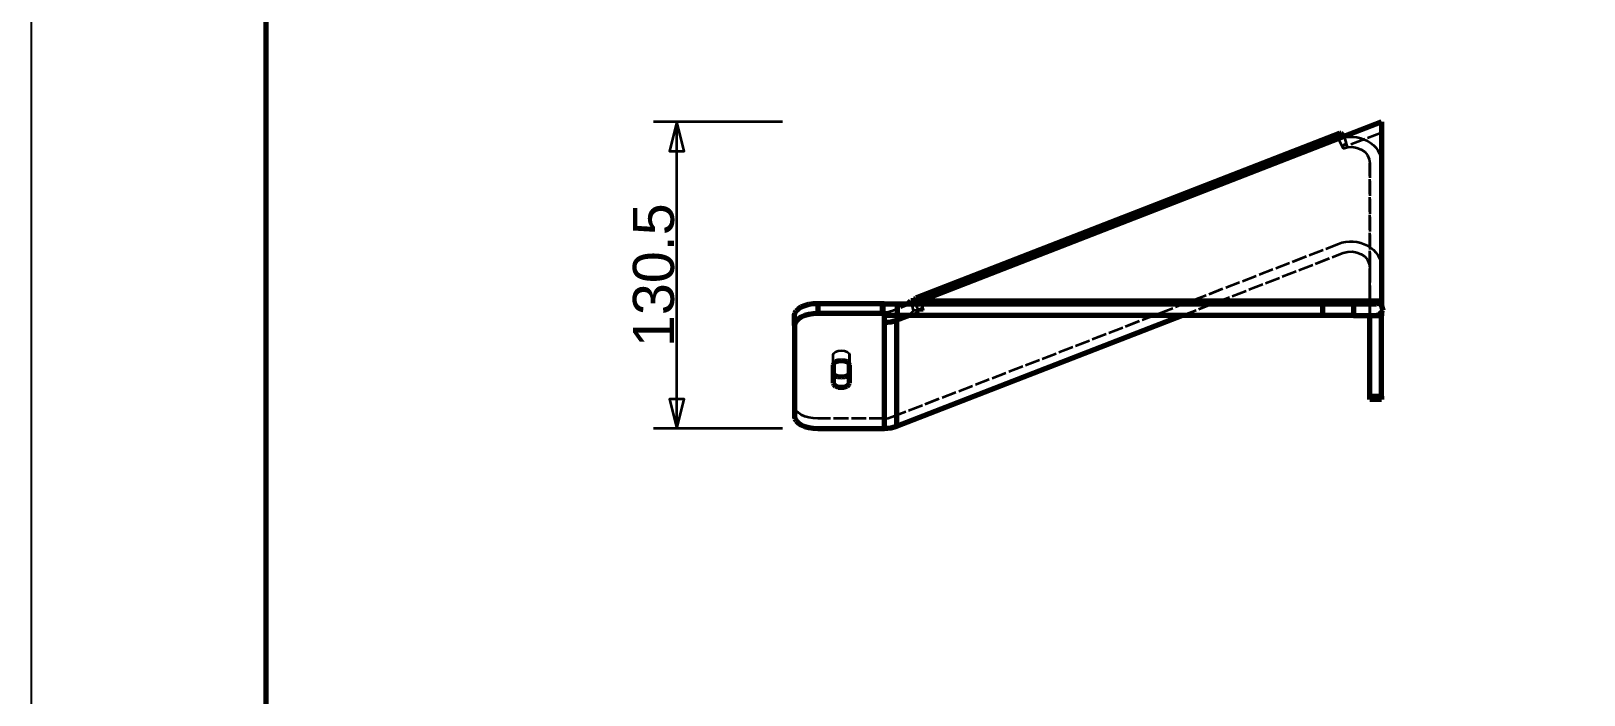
# Model space of a CAD drawing. Header units: millimetres. Extents: x 0 to 420, y 0 to 297.
# Drawn here: x 0 to 132.2, y 133.4 to 189.9 of the extents above; entities that cross this region are included whole.
import ezdxf
from ezdxf.enums import TextEntityAlignment as Align

# ---------------------------------------------------------------- set-up
doc = ezdxf.new("R2010")
doc.units = ezdxf.units.MM
doc.linetypes.add('DASHED', pattern=[1.524, 1.27, -0.254])
doc.styles.add('GOST', font='Arial')

msp = doc.modelspace()

# ---------------------------------------------------------------- linework, layer by layer
at = {"color": 7, "lineweight": 35}
for p, q in [((64, 182.21), (53, 182.21)), ((55, 156.11), (55, 182.21)), ((64, 156.11), (53, 156.11))]:
    msp.add_line(p, q, dxfattribs=at)
at = {"color": 1, "lineweight": 70}
for p, q in [((111.46, 181.24), (75.36, 167.24)), ((111.46, 181.24), (111.54, 181.24)), ((111.54, 181.24), (111.63, 181.2)), ((111.63, 181.2), (111.86, 180.99)), ((111.86, 180.99), (115, 182.21)), ((115, 182.21), (115, 166.99)), ((75.76, 166.99), (111.86, 180.99)), ((115, 178.71), (115, 178.71)), ((115, 169.8), (115, 169.8)), ((65.89, 166.58), (66.23, 166.68)), ((66.23, 166.68), (66.61, 166.74)), ((66.61, 166.74), (67, 166.76)), ((67, 166.76), (72.65, 166.76)), ((67, 166.76), (67, 165.9)), ((72.5, 166.73), (72.5, 166.73)), ((72.5, 166.73), (72.53, 166.73)), ((72.5, 165.73), (72.5, 166.73)), ((72.53, 166.73), (72.56, 166.73)), ((72.56, 166.73), (72.61, 166.73)), ((72.61, 166.73), (72.67, 166.73)), ((72.65, 166.76), (72.65, 166.73)), ((72.67, 166.73), (72.75, 166.73)), ((72.75, 166.73), (72.84, 166.73)), ((72.84, 166.73), (72.94, 166.73)), ((72.94, 166.73), (73.05, 166.73)), ((73.05, 166.73), (73.17, 166.73)), ((73.17, 166.73), (73.3, 166.73)), ((73.3, 166.73), (73.44, 166.73)), ((73.44, 166.73), (73.59, 166.73)), ((73.59, 166.73), (73.75, 166.73)), ((73.75, 166.73), (110.01, 166.73)), ((73.75, 166.73), (73.75, 165.73)), ((74.59, 166.73), (74.76, 166.8)), ((74.76, 166.8), (74.92, 166.99)), ((75.76, 166.99), (74.92, 166.99)), ((75.23, 166.99), (75.28, 167.16)), ((75.28, 167.16), (75.36, 167.24)), ((75.36, 167.24), (75.44, 167.24)), ((75.44, 167.24), (75.53, 167.2)), ((75.53, 167.2), (75.76, 166.99)), ((75.76, 166.99), (114.89, 166.99)), ((110.01, 166.73), (110.23, 166.73)), ((110.01, 165.73), (110.01, 166.73)), ((110.23, 166.73), (110.45, 166.73)), ((110.45, 166.73), (110.67, 166.73)), ((110.67, 166.73), (110.89, 166.73)), ((110.89, 166.73), (111.12, 166.73)), ((111.12, 166.73), (111.33, 166.73)), ((111.33, 166.73), (111.54, 166.73)), ((111.54, 166.73), (111.75, 166.73)), ((111.75, 166.73), (111.94, 166.73)), ((111.94, 166.73), (112.11, 166.73)), ((112.11, 166.73), (112.27, 166.73)), ((112.27, 166.73), (112.41, 166.73)), ((112.41, 166.73), (112.52, 166.73)), ((112.52, 166.73), (112.62, 166.73)), ((112.62, 166.73), (114.57, 166.73)), ((112.62, 166.73), (112.62, 165.73)), ((114.57, 166.73), (114.74, 166.8)), ((114.74, 166.8), (114.89, 166.99)), ((115, 166.55), (114.89, 166.99)), ((114.89, 166.99), (115, 166.99)), ((115, 166.99), (115, 166.55)), ((65, 165.73), (65.04, 165.93)), ((65, 164.87), (65, 165.73)), ((65.04, 165.93), (65.15, 166.12)), ((65.15, 166.12), (65.34, 166.3)), ((65.34, 165.44), (65.15, 165.26)), ((65.34, 166.3), (65.59, 166.46)), ((65.59, 165.6), (65.34, 165.44)), ((65.59, 166.46), (65.89, 166.58)), ((65.89, 165.73), (65.59, 165.6)), ((66.23, 165.82), (65.89, 165.73)), ((66.61, 165.88), (66.23, 165.82)), ((67, 165.9), (66.61, 165.88)), ((72.5, 165.9), (67, 165.9)), ((72.53, 165.73), (72.5, 165.73)), ((72.5, 165.73), (72.5, 165.73)), ((72.56, 165.73), (72.53, 165.73)), ((72.61, 165.73), (72.56, 165.73)), ((72.67, 165.73), (72.61, 165.73)), ((72.65, 165.73), (72.65, 165.13)), ((72.75, 165.73), (72.67, 165.73)), ((72.84, 165.73), (72.75, 165.73)), ((72.94, 165.73), (72.84, 165.73)), ((73.05, 165.73), (72.94, 165.73)), ((73.17, 165.73), (73.05, 165.73)), ((73.3, 165.73), (73.17, 165.73)), ((73.2, 165.18), (73.73, 165.32)), ((73.44, 165.73), (73.3, 165.73)), ((73.59, 165.73), (73.44, 165.73)), ((73.75, 165.73), (73.59, 165.73)), ((73.73, 165.32), (74.78, 165.73)), ((73.73, 156.31), (98.02, 165.73)), ((73.73, 156.31), (73.73, 165.32)), ((110.01, 165.73), (73.75, 165.73)), ((110.23, 165.73), (110.01, 165.73)), ((110.45, 165.73), (110.23, 165.73)), ((110.67, 165.73), (110.45, 165.73)), ((110.89, 165.73), (110.67, 165.73)), ((111.12, 165.73), (110.89, 165.73)), ((111.33, 165.73), (111.12, 165.73)), ((111.54, 165.73), (111.33, 165.73)), ((111.75, 165.73), (111.54, 165.73)), ((111.94, 165.73), (111.75, 165.73)), ((112.11, 165.73), (111.94, 165.73)), ((112.27, 165.73), (112.11, 165.73)), ((112.41, 165.73), (112.27, 165.73)), ((112.52, 165.73), (112.41, 165.73)), ((112.62, 165.73), (112.52, 165.73)), ((112.62, 165.73), (114.57, 165.73)), ((114, 165.72), (114, 165.73)), ((114, 165.73), (114, 165.73)), ((114, 165.73), (114, 165.73)), ((114, 165.73), (114, 165.73)), ((114, 165.73), (114, 165.73)), ((114, 165.71), (114, 165.72)), ((114, 165.72), (114, 165.72)), ((114, 165.72), (114, 165.72)), ((114, 165.72), (114, 165.72)), ((114, 165.72), (114, 165.72)), ((114, 165.72), (114, 165.72)), ((114, 165.71), (114, 165.71)), ((114, 165.71), (114, 165.71)), ((114, 165.71), (114, 165.71)), ((114, 158.86), (114, 165.71)), ((115, 165.71), (114, 165.71)), ((114.71, 165.76), (114.57, 165.73)), ((114.84, 165.84), (114.71, 165.76)), ((114.98, 165.97), (114.84, 165.84)), ((115.1, 166.15), (114.98, 165.97)), ((115, 166.55), (115.1, 166.15)), ((115, 166), (115, 165.98)), ((115, 165.98), (115, 165.96)), ((115, 165.96), (115, 165.93)), ((115, 165.93), (115, 165.91)), ((115, 165.91), (115, 165.89)), ((115, 165.89), (115, 165.87)), ((115, 165.87), (115, 165.85)), ((115, 165.85), (115, 165.82)), ((115, 165.82), (115, 165.8)), ((115, 165.8), (115, 165.78)), ((115, 165.78), (115, 165.76)), ((115, 165.76), (115, 165.75)), ((115, 165.75), (115, 165.73)), ((115, 165.73), (115, 165.71)), ((115, 158.86), (115, 165.71)), ((65.04, 165.07), (65, 164.87)), ((65, 164.87), (65, 157.14)), ((65.15, 165.26), (65.04, 165.07)), ((72.65, 165.13), (73.2, 165.18)), ((72.65, 165.13), (72.65, 156.11)), ((68.35, 161.66), (68.3, 161.52)), ((68.3, 161.52), (68.3, 159.98)), ((68.51, 161.78), (68.35, 161.66)), ((68.73, 161.85), (68.51, 161.78)), ((69, 161.88), (68.73, 161.85)), ((69.27, 161.85), (69, 161.88)), ((69.49, 161.78), (69.27, 161.85)), ((69.65, 161.66), (69.49, 161.78)), ((69.7, 161.52), (69.65, 161.66)), ((69.7, 159.98), (69.7, 161.52)), ((68.35, 160.7), (68.3, 160.83)), ((68.51, 160.58), (68.35, 160.7)), ((68.73, 160.5), (68.51, 160.58)), ((69, 160.47), (68.73, 160.5)), ((69.27, 160.5), (69, 160.47)), ((69.49, 160.58), (69.27, 160.5)), ((69.65, 160.7), (69.49, 160.58)), ((69.7, 160.83), (69.65, 160.7)), ((68.3, 159.98), (68.35, 159.84)), ((68.35, 159.84), (68.51, 159.72)), ((68.51, 159.72), (68.73, 159.64)), ((68.73, 159.64), (69, 159.62)), ((69, 159.62), (69.27, 159.64)), ((69.27, 159.64), (69.49, 159.72)), ((69.49, 159.72), (69.65, 159.84)), ((69.65, 159.84), (69.7, 159.98)), ((114, 158.82), (114, 158.86)), ((114, 158.86), (115, 158.86)), ((114, 158.78), (114, 158.82)), ((114, 158.75), (114, 158.78)), ((114, 158.72), (114, 158.75)), ((114, 158.69), (114, 158.72)), ((114, 158.67), (114, 158.69)), ((115, 158.86), (115, 158.82)), ((115, 158.82), (115, 158.78)), ((115, 158.78), (115, 158.75)), ((115, 158.75), (115, 158.72)), ((115, 158.72), (115, 158.69)), ((115, 158.69), (115, 158.67)), ((114, 158.65), (114, 158.67)), ((114, 158.63), (114, 158.65)), ((114, 158.61), (114, 158.63)), ((114, 158.6), (114, 158.61)), ((114, 158.59), (114, 158.6)), ((114, 158.58), (114, 158.59)), ((114, 158.57), (114, 158.58)), ((114, 158.57), (114, 158.57)), ((115, 158.57), (114, 158.57)), ((115, 158.67), (115, 158.65)), ((115, 158.65), (115, 158.63)), ((115, 158.63), (115, 158.61)), ((115, 158.61), (115, 158.6)), ((115, 158.6), (115, 158.59)), ((115, 158.59), (115, 158.58)), ((115, 158.58), (115, 158.57)), ((115, 158.57), (115, 158.57)), ((65, 157.14), (65.04, 156.94)), ((65.04, 156.94), (65.15, 156.75)), ((65.15, 156.75), (65.34, 156.57)), ((65.34, 156.57), (65.59, 156.42)), ((65.59, 156.42), (65.89, 156.29)), ((65.89, 156.29), (66.23, 156.19)), ((66.23, 156.19), (66.61, 156.13)), ((66.61, 156.13), (67, 156.11)), ((67, 156.11), (72.65, 156.11)), ((72.65, 156.11), (73.2, 156.16)), ((73.2, 156.16), (73.73, 156.31))]:
    msp.add_line(p, q, dxfattribs=at)
at = {"color": 5, "linetype": 'DASHED', "lineweight": 35}
for p, q in [((111.36, 181.11), (111.4, 181.2)), ((111.4, 181.2), (111.46, 181.24)), ((115, 181.29), (112.07, 180.15)), ((115, 182.21), (115, 181.29)), ((115, 166.15), (115, 181.29)), ((111.33, 180.85), (111.36, 181.11)), ((111.33, 180.74), (111.33, 180.85)), ((111.33, 180.74), (111.63, 180.84)), ((111.33, 180.74), (111.74, 179.96)), ((111.63, 180.84), (111.95, 180.91)), ((111.76, 180.23), (111.74, 180.07)), ((111.74, 180.07), (111.74, 179.96)), ((111.74, 179.96), (112.12, 180.06)), ((111.82, 180.31), (111.76, 180.23)), ((111.93, 180.29), (111.82, 180.31)), ((112.07, 180.15), (111.86, 180.99)), ((112.07, 180.15), (111.93, 180.29)), ((111.95, 180.91), (112.27, 180.94)), ((112.12, 180.06), (112.52, 180.08)), ((112.27, 180.94), (112.59, 180.94)), ((112.52, 180.08), (112.91, 180.01)), ((112.59, 180.94), (112.91, 180.9)), ((112.91, 180.9), (113.23, 180.83)), ((112.91, 180.01), (113.27, 179.87)), ((113.23, 180.83), (113.53, 180.72)), ((113.27, 179.87), (113.57, 179.65)), ((113.53, 180.72), (113.81, 180.59)), ((113.81, 180.59), (114.07, 180.42)), ((114.07, 180.42), (114.31, 180.23)), ((114.31, 180.23), (114.51, 180.02)), ((114.51, 180.02), (114.68, 179.78)), ((113.57, 179.65), (113.8, 179.37)), ((113.8, 179.37), (113.95, 179.05)), ((113.95, 179.05), (114, 178.71)), ((114, 168.45), (114, 178.71)), ((114, 178.71), (114, 169.8)), ((114.68, 179.78), (114.82, 179.53)), ((114.82, 179.53), (114.92, 179.26)), ((114.92, 179.26), (114.98, 178.99)), ((114.98, 178.99), (115, 178.71)), ((115, 168.45), (115, 178.71)), ((115, 169.8), (115, 178.71)), ((111.33, 171.83), (111.63, 171.93)), ((111.63, 171.93), (111.95, 172)), ((111.95, 172), (112.27, 172.03)), ((112.27, 172.03), (112.59, 172.03)), ((112.59, 172.03), (112.91, 171.99)), ((112.91, 171.99), (113.23, 171.92)), ((113.23, 171.92), (113.53, 171.81)), ((73.31, 157.09), (111.33, 171.83)), ((98.02, 165.73), (111.74, 171.05)), ((111.74, 171.05), (112.12, 171.15)), ((112.12, 171.15), (112.52, 171.17)), ((112.52, 171.17), (112.91, 171.1)), ((112.91, 171.1), (113.27, 170.96)), ((113.27, 170.96), (113.57, 170.74)), ((113.53, 171.81), (113.81, 171.68)), ((113.57, 170.74), (113.8, 170.46)), ((113.81, 171.68), (114.07, 171.51)), ((114.07, 171.51), (114.31, 171.32)), ((114.31, 171.32), (114.51, 171.1)), ((114.51, 171.1), (114.68, 170.87)), ((114.68, 170.87), (114.82, 170.62)), ((114.82, 170.62), (114.92, 170.35)), ((113.8, 170.46), (113.95, 170.14)), ((113.95, 170.14), (114, 169.8)), ((114, 169.8), (114, 159.54)), ((114.92, 170.35), (114.98, 170.08)), ((114.98, 170.08), (115, 169.8)), ((115, 159.54), (115, 169.8)), ((114, 168.26), (114, 168.45)), ((114, 168.05), (114, 168.26)), ((114, 167.84), (114, 168.05)), ((115, 168.45), (115, 168.29)), ((115, 168.29), (115, 168.11)), ((115, 168.11), (115, 167.93)), ((72.51, 166.73), (72.5, 166.73)), ((72.5, 166.73), (72.5, 166.73)), ((72.5, 166.73), (72.5, 166.73)), ((72.5, 166.73), (72.5, 166.73)), ((72.52, 166.73), (72.51, 166.73)), ((72.53, 166.73), (72.52, 166.73)), ((72.52, 166.73), (72.52, 166.73)), ((72.55, 166.73), (72.53, 166.73)), ((72.56, 166.73), (72.55, 166.73)), ((72.57, 166.73), (72.56, 166.73)), ((72.59, 166.73), (72.57, 166.73)), ((72.61, 166.73), (72.59, 166.73)), ((72.62, 166.73), (72.61, 166.73)), ((72.64, 166.73), (72.62, 166.73)), ((74.59, 166.73), (72.64, 166.73)), ((72.65, 165.98), (72.65, 166.76)), ((72.65, 166.73), (72.65, 165.9)), ((75.22, 166.85), (73.31, 166.11)), ((114.57, 166.73), (74.59, 166.73)), ((74.92, 166.99), (75.12, 166.15)), ((75.22, 166.85), (75.23, 166.99)), ((75.64, 166.07), (75.22, 166.85)), ((75.76, 166.99), (75.97, 166.15)), ((76.89, 166.73), (76.87, 166.73)), ((76.87, 166.73), (76.87, 166.73)), ((76.87, 166.73), (76.87, 166.73)), ((76.87, 166.73), (76.88, 166.73)), ((76.88, 166.73), (76.89, 166.73)), ((76.93, 166.73), (76.89, 166.73)), ((76.89, 166.73), (76.91, 166.73)), ((76.91, 166.73), (76.93, 166.73)), ((76.97, 166.73), (76.93, 166.73)), ((76.93, 166.73), (76.95, 166.73)), ((76.95, 166.73), (76.99, 166.73)), ((77.03, 166.73), (76.97, 166.73)), ((76.99, 166.73), (77.02, 166.73)), ((77.02, 166.73), (77.06, 166.73)), ((77.1, 166.73), (77.03, 166.73)), ((77.06, 166.73), (77.1, 166.73)), ((77.18, 166.73), (77.1, 166.73)), ((77.1, 166.73), (77.15, 166.73)), ((77.15, 166.73), (77.2, 166.73)), ((77.26, 166.73), (77.18, 166.73)), ((77.2, 166.73), (77.25, 166.73)), ((77.25, 166.73), (77.3, 166.73)), ((77.35, 166.73), (77.26, 166.73)), ((77.3, 166.73), (80.08, 166.73)), ((77.45, 166.73), (77.35, 166.73)), ((77.54, 166.73), (77.45, 166.73)), ((77.64, 166.73), (77.54, 166.73)), ((77.74, 166.73), (77.64, 166.73)), ((77.83, 166.73), (77.74, 166.73)), ((80.61, 166.73), (77.83, 166.73)), ((80.08, 166.73), (80.18, 166.73)), ((80.18, 166.73), (80.27, 166.73)), ((80.27, 166.73), (80.37, 166.73)), ((80.37, 166.73), (80.47, 166.73)), ((80.47, 166.73), (80.56, 166.73)), ((80.56, 166.73), (80.65, 166.73)), ((80.66, 166.73), (80.61, 166.73)), ((80.65, 166.73), (80.74, 166.73)), ((80.71, 166.73), (80.66, 166.73)), ((80.76, 166.73), (80.71, 166.73)), ((80.74, 166.73), (80.81, 166.73)), ((80.81, 166.73), (80.76, 166.73)), ((80.81, 166.73), (80.88, 166.73)), ((80.85, 166.73), (80.81, 166.73)), ((80.89, 166.73), (80.85, 166.73)), ((80.88, 166.73), (80.94, 166.73)), ((80.93, 166.73), (80.89, 166.73)), ((80.96, 166.73), (80.93, 166.73)), ((80.94, 166.73), (80.99, 166.73)), ((80.98, 166.73), (80.96, 166.73)), ((81.01, 166.73), (80.98, 166.73)), ((80.99, 166.73), (81.02, 166.73)), ((81.02, 166.73), (81.01, 166.73)), ((81.02, 166.73), (81.04, 166.73)), ((81.04, 166.73), (81.02, 166.73)), ((81.04, 166.73), (81.05, 166.73)), ((81.05, 166.73), (81.04, 166.73)), ((81.04, 166.73), (81.04, 166.73)), ((92.65, 166.73), (92.62, 166.73)), ((92.62, 166.73), (92.62, 166.73)), ((92.62, 166.73), (92.62, 166.73)), ((92.62, 166.73), (92.63, 166.73)), ((92.63, 166.73), (92.64, 166.73)), ((92.64, 166.73), (92.66, 166.73)), ((92.68, 166.73), (92.65, 166.73)), ((92.66, 166.73), (92.68, 166.73)), ((92.72, 166.73), (92.68, 166.73)), ((92.68, 166.73), (92.71, 166.73)), ((92.71, 166.73), (92.74, 166.73)), ((92.78, 166.73), (92.72, 166.73)), ((92.74, 166.73), (92.77, 166.73)), ((92.77, 166.73), (92.81, 166.73)), ((92.85, 166.73), (92.78, 166.73)), ((92.81, 166.73), (92.85, 166.73)), ((92.93, 166.73), (92.85, 166.73)), ((92.85, 166.73), (92.9, 166.73)), ((92.9, 166.73), (92.95, 166.73)), ((93.01, 166.73), (92.93, 166.73)), ((92.95, 166.73), (93, 166.73)), ((93, 166.73), (93.05, 166.73)), ((93.1, 166.73), (93.01, 166.73)), ((93.05, 166.73), (95.83, 166.73)), ((93.2, 166.73), (93.1, 166.73)), ((93.29, 166.73), (93.2, 166.73)), ((93.39, 166.73), (93.29, 166.73)), ((93.49, 166.73), (93.39, 166.73)), ((93.58, 166.73), (93.49, 166.73)), ((96.36, 166.73), (93.58, 166.73)), ((95.83, 166.73), (95.93, 166.73)), ((95.93, 166.73), (96.02, 166.73)), ((96.02, 166.73), (96.12, 166.73)), ((96.12, 166.73), (96.22, 166.73)), ((96.22, 166.73), (96.31, 166.73)), ((96.31, 166.73), (96.4, 166.73)), ((96.41, 166.73), (96.36, 166.73)), ((96.4, 166.73), (96.49, 166.73)), ((96.47, 166.73), (96.41, 166.73)), ((96.52, 166.73), (96.47, 166.73)), ((96.49, 166.73), (96.57, 166.73)), ((96.56, 166.73), (96.52, 166.73)), ((96.6, 166.73), (96.56, 166.73)), ((96.57, 166.73), (96.63, 166.73)), ((96.64, 166.73), (96.6, 166.73)), ((96.63, 166.73), (96.69, 166.73)), ((96.68, 166.73), (96.64, 166.73)), ((96.71, 166.73), (96.68, 166.73)), ((96.69, 166.73), (96.74, 166.73)), ((96.74, 166.73), (96.71, 166.73)), ((96.74, 166.73), (96.77, 166.73)), ((96.76, 166.73), (96.74, 166.73)), ((96.78, 166.73), (96.76, 166.73)), ((96.77, 166.73), (96.79, 166.73)), ((96.79, 166.73), (96.78, 166.73)), ((96.79, 166.73), (96.8, 166.73)), ((96.8, 166.73), (96.79, 166.73)), ((96.8, 166.73), (96.8, 166.73)), ((108.38, 166.73), (108.37, 166.73)), ((108.37, 166.73), (108.37, 166.73)), ((108.37, 166.73), (108.38, 166.73)), ((108.4, 166.73), (108.38, 166.73)), ((108.38, 166.73), (108.39, 166.73)), ((108.39, 166.73), (108.41, 166.73)), ((108.43, 166.73), (108.4, 166.73)), ((108.41, 166.73), (108.43, 166.73)), ((108.48, 166.73), (108.43, 166.73)), ((108.43, 166.73), (108.46, 166.73)), ((108.46, 166.73), (108.49, 166.73)), ((108.53, 166.73), (108.48, 166.73)), ((108.49, 166.73), (108.52, 166.73)), ((108.52, 166.73), (108.56, 166.73)), ((108.6, 166.73), (108.53, 166.73)), ((108.56, 166.73), (108.61, 166.73)), ((108.68, 166.73), (108.6, 166.73)), ((108.61, 166.73), (108.65, 166.73)), ((108.65, 166.73), (108.7, 166.73)), ((108.76, 166.73), (108.68, 166.73)), ((108.7, 166.73), (108.75, 166.73)), ((108.75, 166.73), (108.81, 166.73)), ((108.85, 166.73), (108.76, 166.73)), ((108.81, 166.73), (111.59, 166.73)), ((108.95, 166.73), (108.85, 166.73)), ((109.05, 166.73), (108.95, 166.73)), ((109.14, 166.73), (109.05, 166.73)), ((109.24, 166.73), (109.14, 166.73)), ((109.33, 166.73), (109.24, 166.73)), ((112.11, 166.73), (109.33, 166.73)), ((111.59, 166.73), (111.68, 166.73)), ((111.68, 166.73), (111.78, 166.73)), ((111.78, 166.73), (111.87, 166.73)), ((111.87, 166.73), (111.97, 166.73)), ((111.97, 166.73), (112.07, 166.73)), ((112.07, 166.73), (112.16, 166.73)), ((112.17, 166.73), (112.11, 166.73)), ((112.16, 166.73), (112.24, 166.73)), ((112.22, 166.73), (112.17, 166.73)), ((112.27, 166.73), (112.22, 166.73)), ((112.24, 166.73), (112.32, 166.73)), ((112.31, 166.73), (112.27, 166.73)), ((112.36, 166.73), (112.31, 166.73)), ((112.32, 166.73), (112.39, 166.73)), ((112.39, 166.73), (112.36, 166.73)), ((112.39, 166.73), (112.44, 166.73)), ((112.43, 166.73), (112.39, 166.73)), ((112.46, 166.73), (112.43, 166.73)), ((112.44, 166.73), (112.49, 166.73)), ((112.49, 166.73), (112.46, 166.73)), ((112.49, 166.73), (112.52, 166.73)), ((112.51, 166.73), (112.49, 166.73)), ((112.53, 166.73), (112.51, 166.73)), ((112.52, 166.73), (112.54, 166.73)), ((112.54, 166.73), (112.53, 166.73)), ((112.54, 166.73), (112.55, 166.73)), ((112.55, 166.73), (112.54, 166.73)), ((112.55, 166.73), (112.55, 166.73)), ((114, 167.62), (114, 167.84)), ((114, 167.4), (114, 167.62)), ((114, 167.51), (114, 167.53)), ((114, 167.53), (114, 167.53)), ((114, 167.53), (114, 167.53)), ((114, 167.53), (114, 167.52)), ((114, 167.52), (114, 167.52)), ((114, 167.52), (114, 167.52)), ((114, 167.52), (114, 167.51)), ((114, 167.46), (114, 167.51)), ((114, 167.51), (114, 167.5)), ((114, 167.5), (114, 167.5)), ((114, 167.5), (114, 167.49)), ((114, 167.49), (114, 167.48)), ((114, 167.48), (114, 167.47)), ((114, 167.47), (114, 167.46)), ((114, 167.38), (114, 167.46)), ((114, 167.46), (114, 167.44)), ((114, 167.44), (114, 167.43)), ((114, 167.43), (114, 167.35)), ((114, 167.18), (114, 167.4)), ((114, 167.27), (114, 167.38)), ((114, 167.35), (114, 167.26)), ((114, 167.13), (114, 167.27)), ((114, 167.26), (114, 167.15)), ((114, 166.96), (114, 167.18)), ((114, 167.15), (114, 167.03)), ((114, 166.98), (114, 167.13)), ((114, 167.03), (114, 166.9)), ((114, 166.83), (114, 166.98)), ((114, 166.75), (114, 166.96)), ((114, 166.9), (114, 166.77)), ((114, 166.67), (114, 166.83)), ((114, 166.77), (114, 166.64)), ((114, 166.55), (114, 166.75)), ((114, 166.53), (114, 166.67)), ((114, 166.64), (114, 166.52)), ((115, 167.93), (115, 167.74)), ((115, 167.74), (115, 167.56)), ((115, 167.56), (115, 167.37)), ((115, 167.52), (115, 167.53)), ((115, 167.53), (115, 167.53)), ((115, 167.53), (115, 167.53)), ((115, 167.53), (115, 167.51)), ((115, 167.51), (115, 167.52)), ((115, 167.52), (115, 167.52)), ((115, 167.52), (115, 167.52)), ((115, 167.5), (115, 167.51)), ((115, 167.51), (115, 167.46)), ((115, 167.49), (115, 167.5)), ((115, 167.5), (115, 167.5)), ((115, 167.48), (115, 167.49)), ((115, 167.47), (115, 167.48)), ((115, 167.46), (115, 167.47)), ((115, 167.44), (115, 167.46)), ((115, 167.46), (115, 167.38)), ((115, 167.43), (115, 167.44)), ((115, 167.35), (115, 167.43)), ((115, 167.38), (115, 167.27)), ((115, 167.37), (115, 167.18)), ((115, 167.26), (115, 167.35)), ((115, 167.27), (115, 167.13)), ((115, 167.15), (115, 167.26)), ((115, 167.18), (115, 166.99)), ((115, 167.03), (115, 167.15)), ((115, 167.13), (115, 166.98)), ((115, 166.9), (115, 167.03)), ((115, 166.99), (115, 166.81)), ((115, 166.98), (115, 166.83)), ((115, 166.77), (115, 166.9)), ((115, 166.83), (115, 166.67)), ((115, 166.81), (115, 166.63)), ((115, 166.64), (115, 166.77)), ((115, 166.67), (115, 166.53)), ((115, 166.52), (115, 166.64)), ((115, 166.63), (115, 166.46)), ((65, 158), (65, 165.73)), ((72.65, 165.9), (72.5, 165.9)), ((72.5, 165.73), (72.5, 165.73)), ((72.5, 165.73), (72.5, 165.73)), ((72.5, 165.73), (72.5, 165.73)), ((72.5, 165.73), (72.51, 165.73)), ((72.51, 165.73), (72.52, 165.73)), ((72.52, 165.73), (72.52, 165.73)), ((72.52, 165.73), (72.53, 165.73)), ((72.53, 165.73), (72.55, 165.73)), ((72.55, 165.73), (72.56, 165.73)), ((72.56, 165.73), (72.57, 165.73)), ((72.57, 165.73), (72.59, 165.73)), ((72.59, 165.73), (72.61, 165.73)), ((72.61, 165.73), (72.62, 165.73)), ((72.62, 165.73), (72.64, 165.73)), ((72.64, 165.73), (74.59, 165.73)), ((72.99, 166.01), (72.65, 165.98)), ((72.65, 165.13), (72.65, 165.98)), ((72.65, 165.9), (72.65, 165.73)), ((73.31, 166.11), (72.99, 166.01)), ((74.73, 165.76), (74.59, 165.73)), ((74.59, 165.73), (114.57, 165.73)), ((74.87, 165.84), (74.73, 165.76)), ((74.78, 165.73), (75.64, 166.07)), ((75, 165.97), (74.87, 165.84)), ((75.12, 166.15), (75, 165.97)), ((75.97, 166.15), (75.12, 166.15)), ((75.66, 166.23), (75.64, 166.07)), ((75.72, 166.31), (75.66, 166.23)), ((75.82, 166.29), (75.72, 166.31)), ((75.97, 166.15), (75.82, 166.29)), ((76.88, 165.73), (76.87, 165.73)), ((76.87, 165.73), (76.87, 165.73)), ((76.87, 165.73), (76.87, 165.73)), ((76.87, 165.73), (76.89, 165.73)), ((76.89, 165.73), (76.88, 165.73)), ((76.91, 165.73), (76.89, 165.73)), ((76.89, 165.73), (76.93, 165.73)), ((76.93, 165.73), (76.91, 165.73)), ((76.95, 165.73), (76.93, 165.73)), ((76.93, 165.73), (76.97, 165.73)), ((76.99, 165.73), (76.95, 165.73)), ((76.97, 165.73), (77.03, 165.73)), ((77.02, 165.73), (76.99, 165.73)), ((77.06, 165.73), (77.02, 165.73)), ((77.03, 165.73), (77.1, 165.73)), ((77.1, 165.73), (77.06, 165.73)), ((77.15, 165.73), (77.1, 165.73)), ((77.1, 165.73), (77.18, 165.73)), ((77.2, 165.73), (77.15, 165.73)), ((77.18, 165.73), (77.26, 165.73)), ((77.25, 165.73), (77.2, 165.73)), ((77.3, 165.73), (77.25, 165.73)), ((77.26, 165.73), (77.35, 165.73)), ((80.08, 165.73), (77.3, 165.73)), ((77.35, 165.73), (77.45, 165.73)), ((77.45, 165.73), (77.54, 165.73)), ((77.54, 165.73), (77.64, 165.73)), ((77.64, 165.73), (77.74, 165.73)), ((77.74, 165.73), (77.83, 165.73)), ((77.83, 165.73), (80.61, 165.73)), ((80.18, 165.73), (80.08, 165.73)), ((80.27, 165.73), (80.18, 165.73)), ((80.37, 165.73), (80.27, 165.73)), ((80.47, 165.73), (80.37, 165.73)), ((80.56, 165.73), (80.47, 165.73)), ((80.65, 165.73), (80.56, 165.73)), ((80.61, 165.73), (80.66, 165.73)), ((80.74, 165.73), (80.65, 165.73)), ((80.66, 165.73), (80.71, 165.73)), ((80.71, 165.73), (80.76, 165.73)), ((80.81, 165.73), (80.74, 165.73)), ((80.76, 165.73), (80.81, 165.73)), ((80.81, 165.73), (80.85, 165.73)), ((80.88, 165.73), (80.81, 165.73)), ((80.85, 165.73), (80.89, 165.73)), ((80.94, 165.73), (80.88, 165.73)), ((80.89, 165.73), (80.93, 165.73)), ((80.93, 165.73), (80.96, 165.73)), ((80.99, 165.73), (80.94, 165.73)), ((80.96, 165.73), (80.98, 165.73)), ((80.98, 165.73), (81.01, 165.73)), ((81.02, 165.73), (80.99, 165.73)), ((81.01, 165.73), (81.02, 165.73)), ((81.02, 165.73), (81.04, 165.73)), ((81.04, 165.73), (81.02, 165.73)), ((81.04, 165.73), (81.04, 165.73)), ((81.04, 165.73), (81.05, 165.73)), ((81.05, 165.73), (81.04, 165.73)), ((92.63, 165.73), (92.62, 165.73)), ((92.62, 165.73), (92.62, 165.73)), ((92.62, 165.73), (92.62, 165.73)), ((92.62, 165.73), (92.65, 165.73)), ((92.64, 165.73), (92.63, 165.73)), ((92.66, 165.73), (92.64, 165.73)), ((92.65, 165.73), (92.68, 165.73)), ((92.68, 165.73), (92.66, 165.73)), ((92.71, 165.73), (92.68, 165.73)), ((92.68, 165.73), (92.72, 165.73)), ((92.74, 165.73), (92.71, 165.73)), ((92.72, 165.73), (92.78, 165.73)), ((92.77, 165.73), (92.74, 165.73)), ((92.81, 165.73), (92.77, 165.73)), ((92.78, 165.73), (92.85, 165.73)), ((92.85, 165.73), (92.81, 165.73)), ((92.9, 165.73), (92.85, 165.73)), ((92.85, 165.73), (92.93, 165.73)), ((92.95, 165.73), (92.9, 165.73)), ((92.93, 165.73), (93.01, 165.73)), ((93, 165.73), (92.95, 165.73)), ((93.05, 165.73), (93, 165.73)), ((93.01, 165.73), (93.1, 165.73)), ((95.83, 165.73), (93.05, 165.73)), ((93.1, 165.73), (93.2, 165.73)), ((93.2, 165.73), (93.29, 165.73)), ((93.29, 165.73), (93.39, 165.73)), ((93.39, 165.73), (93.49, 165.73)), ((93.49, 165.73), (93.58, 165.73)), ((93.58, 165.73), (96.36, 165.73)), ((95.93, 165.73), (95.83, 165.73)), ((96.02, 165.73), (95.93, 165.73)), ((96.12, 165.73), (96.02, 165.73)), ((96.22, 165.73), (96.12, 165.73)), ((96.31, 165.73), (96.22, 165.73)), ((96.4, 165.73), (96.31, 165.73)), ((96.36, 165.73), (96.41, 165.73)), ((96.49, 165.73), (96.4, 165.73)), ((96.41, 165.73), (96.47, 165.73)), ((96.47, 165.73), (96.52, 165.73)), ((96.57, 165.73), (96.49, 165.73)), ((96.52, 165.73), (96.56, 165.73)), ((96.56, 165.73), (96.6, 165.73)), ((96.63, 165.73), (96.57, 165.73)), ((96.6, 165.73), (96.64, 165.73)), ((96.69, 165.73), (96.63, 165.73)), ((96.64, 165.73), (96.68, 165.73)), ((96.68, 165.73), (96.71, 165.73)), ((96.74, 165.73), (96.69, 165.73)), ((96.71, 165.73), (96.74, 165.73)), ((96.74, 165.73), (96.76, 165.73)), ((96.77, 165.73), (96.74, 165.73)), ((96.76, 165.73), (96.78, 165.73)), ((96.79, 165.73), (96.77, 165.73)), ((96.78, 165.73), (96.79, 165.73)), ((96.79, 165.73), (96.8, 165.73)), ((96.8, 165.73), (96.79, 165.73)), ((96.8, 165.73), (96.8, 165.73)), ((108.38, 165.73), (108.37, 165.73)), ((108.37, 165.73), (108.37, 165.73)), ((108.37, 165.73), (108.38, 165.73)), ((108.39, 165.73), (108.38, 165.73)), ((108.38, 165.73), (108.4, 165.73)), ((108.41, 165.73), (108.39, 165.73)), ((108.4, 165.73), (108.43, 165.73)), ((108.43, 165.73), (108.41, 165.73)), ((108.46, 165.73), (108.43, 165.73)), ((108.43, 165.73), (108.48, 165.73)), ((108.49, 165.73), (108.46, 165.73)), ((108.48, 165.73), (108.53, 165.73)), ((108.52, 165.73), (108.49, 165.73)), ((108.56, 165.73), (108.52, 165.73)), ((108.53, 165.73), (108.6, 165.73)), ((108.61, 165.73), (108.56, 165.73)), ((108.6, 165.73), (108.68, 165.73)), ((108.65, 165.73), (108.61, 165.73)), ((108.7, 165.73), (108.65, 165.73)), ((108.68, 165.73), (108.76, 165.73)), ((108.75, 165.73), (108.7, 165.73)), ((108.81, 165.73), (108.75, 165.73)), ((108.76, 165.73), (108.85, 165.73)), ((111.59, 165.73), (108.81, 165.73)), ((108.85, 165.73), (108.95, 165.73)), ((108.95, 165.73), (109.05, 165.73)), ((109.05, 165.73), (109.14, 165.73)), ((109.14, 165.73), (109.24, 165.73)), ((109.24, 165.73), (109.33, 165.73)), ((109.33, 165.73), (112.11, 165.73)), ((111.68, 165.73), (111.59, 165.73)), ((111.78, 165.73), (111.68, 165.73)), ((111.87, 165.73), (111.78, 165.73)), ((111.97, 165.73), (111.87, 165.73)), ((112.07, 165.73), (111.97, 165.73)), ((112.16, 165.73), (112.07, 165.73)), ((112.11, 165.73), (112.17, 165.73)), ((112.24, 165.73), (112.16, 165.73)), ((112.17, 165.73), (112.22, 165.73)), ((112.22, 165.73), (112.27, 165.73)), ((112.32, 165.73), (112.24, 165.73)), ((112.27, 165.73), (112.31, 165.73)), ((112.31, 165.73), (112.36, 165.73)), ((112.39, 165.73), (112.32, 165.73)), ((112.36, 165.73), (112.39, 165.73)), ((112.39, 165.73), (112.43, 165.73)), ((112.44, 165.73), (112.39, 165.73)), ((112.43, 165.73), (112.46, 165.73)), ((112.49, 165.73), (112.44, 165.73)), ((112.46, 165.73), (112.49, 165.73)), ((112.49, 165.73), (112.51, 165.73)), ((112.52, 165.73), (112.49, 165.73)), ((112.51, 165.73), (112.53, 165.73)), ((112.54, 165.73), (112.52, 165.73)), ((112.53, 165.73), (112.54, 165.73)), ((112.54, 165.73), (112.55, 165.73)), ((112.55, 165.73), (112.54, 165.73)), ((112.55, 165.73), (112.55, 165.73)), ((114, 166.35), (114, 166.55)), ((114, 166.39), (114, 166.53)), ((114, 166.52), (114, 166.41)), ((114, 166.41), (114, 166.31)), ((114, 166.28), (114, 166.39)), ((114, 166.17), (114, 166.35)), ((114, 166.31), (114, 166.24)), ((114, 166.2), (114, 166.28)), ((114, 166.24), (114, 166.18)), ((114, 166.15), (114, 166.2)), ((114, 166.18), (114, 166.14)), ((114, 166.01), (114, 166.17)), ((114, 166.13), (114, 166.15)), ((114, 166.14), (114, 166.13)), ((114, 165.86), (114, 166.01)), ((114, 165.73), (114, 165.86)), ((115, 166.55), (115, 166.15)), ((115, 166.53), (115, 166.39)), ((115, 166.41), (115, 166.52)), ((115, 166.46), (115, 166.3)), ((115, 166.31), (115, 166.41)), ((115, 166.39), (115, 166.28)), ((115, 166.24), (115, 166.31)), ((115, 166.3), (115, 166.14)), ((115, 166.28), (115, 166.2)), ((115, 166.18), (115, 166.24)), ((115, 166.2), (115, 166.15)), ((115, 166.14), (115, 166.18)), ((115, 166.15), (115, 166.13)), ((115.1, 166.15), (115, 166.15)), ((115, 166.14), (115, 166)), ((115, 166.13), (115, 166.14)), ((68.51, 162.63), (68.73, 162.71)), ((68.73, 162.71), (69, 162.74)), ((69, 162.74), (69.27, 162.71)), ((69.27, 162.71), (69.49, 162.63)), ((68.3, 162.38), (68.35, 162.52)), ((68.3, 160.83), (68.3, 162.38)), ((68.3, 161.52), (68.3, 162.38)), ((68.35, 162.52), (68.51, 162.63)), ((69.49, 162.63), (69.65, 162.52)), ((69.65, 162.52), (69.7, 162.38)), ((69.7, 162.38), (69.7, 160.83)), ((69.7, 161.52), (69.7, 162.38)), ((68.3, 159.98), (68.3, 160.83)), ((69.7, 159.98), (69.7, 160.83)), ((114, 159.54), (114, 159.42)), ((114, 159.42), (114, 159.3)), ((114, 159.3), (114, 159.19)), ((114, 159.19), (114, 159.09)), ((114, 159.09), (114, 159)), ((114, 159), (114, 158.91)), ((114, 158.91), (114, 158.83)), ((114, 158.83), (114, 158.76)), ((114, 158.76), (114, 158.71)), ((114, 158.71), (114, 158.66)), ((115, 159.42), (115, 159.54)), ((115, 159.3), (115, 159.42)), ((115, 159.19), (115, 159.3)), ((115, 159.09), (115, 159.19)), ((115, 159), (115, 159.09)), ((115, 158.91), (115, 159)), ((115, 158.83), (115, 158.91)), ((115, 158.76), (115, 158.83)), ((115, 158.71), (115, 158.76)), ((115, 158.66), (115, 158.71)), ((65.04, 157.8), (65, 158)), ((65, 158), (65, 157.14)), ((65.15, 157.61), (65.04, 157.8)), ((65.34, 157.43), (65.15, 157.61)), ((65.59, 157.27), (65.34, 157.43)), ((114, 158.66), (114, 158.62)), ((114, 158.62), (114, 158.59)), ((114, 158.59), (114, 158.58)), ((114, 158.58), (114, 158.57)), ((115, 158.62), (115, 158.66)), ((115, 158.59), (115, 158.62)), ((115, 158.58), (115, 158.59)), ((115, 158.57), (115, 158.58)), ((65.89, 157.14), (65.59, 157.27)), ((66.23, 157.05), (65.89, 157.14)), ((66.61, 156.99), (66.23, 157.05)), ((67, 156.97), (66.61, 156.99)), ((72.65, 156.97), (67, 156.97)), ((72.65, 156.97), (72.99, 157)), ((72.99, 157), (73.31, 157.09))]:
    msp.add_line(p, q, dxfattribs=at)
at = {"color": 7, "lineweight": 25}
msp.add_lwpolyline([(0, 0), (420, 0), (420, 297), (0, 297)], close=True, dxfattribs=at)
at = {"color": 7, "lineweight": 70}
msp.add_lwpolyline([(20, 5), (415, 5), (415, 292), (20, 292)], close=True, dxfattribs=at)
at = {"color": 7, "lineweight": 35}
for points in [[(55, 182.21), (54.38, 179.71), (55.62, 179.71)], [(55, 156.11), (55.62, 158.61), (54.38, 158.61)]]:
    msp.add_lwpolyline(points, close=True, dxfattribs=at)

# ---------------------------------------------------------------- texts
at = {"color": 7, "style": 'GOST'}
msp.add_text('130.5', height=3.5, rotation=90, dxfattribs=at).set_placement((53, 169.16), align=Align.MIDDLE)

doc.saveas('drawing.dxf')
